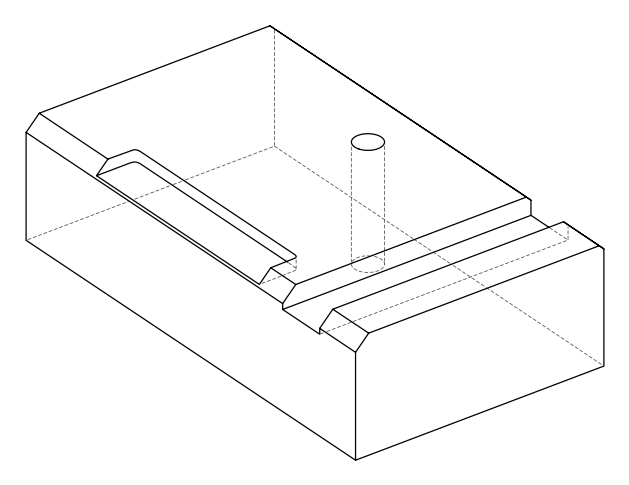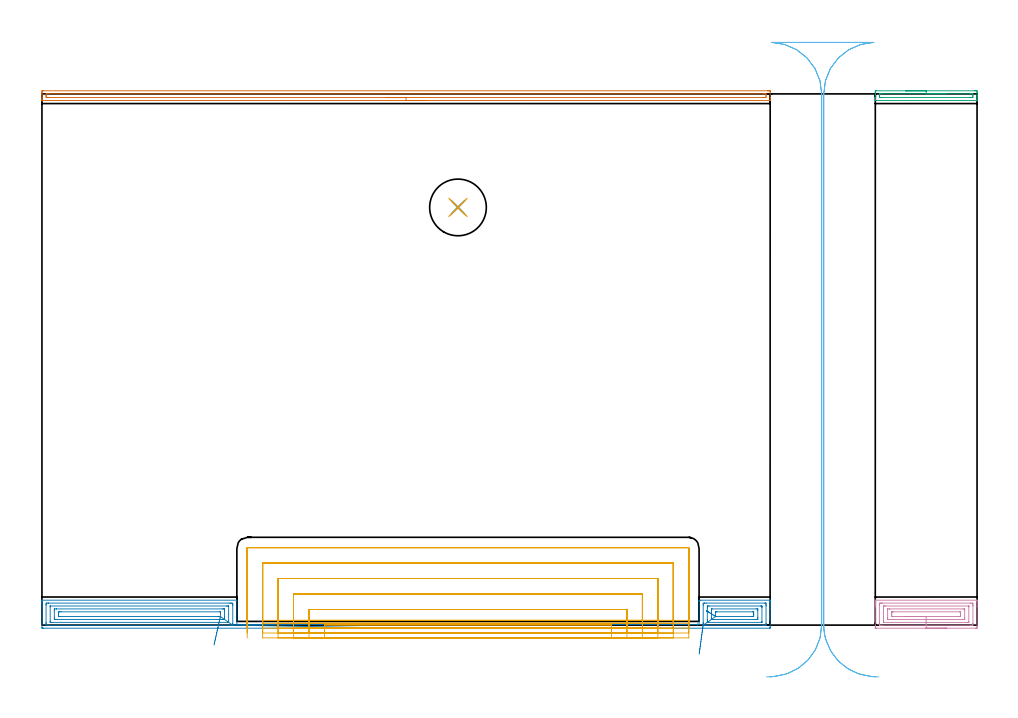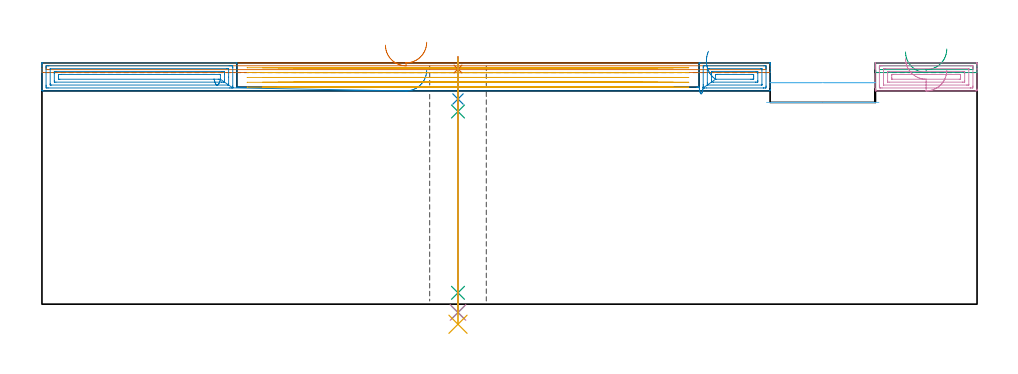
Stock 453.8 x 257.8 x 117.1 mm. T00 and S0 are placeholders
(PLAN: 11 operations, 7 tool changes, 44.3 min)
(1 AREA_MILL | FG_CHAMFER_SURFACE | UGT0205_001 | 5.83 min | 3942 mm3)
(2 AREA_MILL_1 | FG_CHAMFER_SURFACE_1 | UGT0205_001 | 7.88 min | 32144 mm3)
(3 AREA_MILL_2 | FG_CHAMFER_SURFACE_2 | UGT0205_001 | 0.97 min | 581 mm3)
(4 AREA_MILL_3 | FG_CHAMFER_SURFACE_3 | UGT0205_001 | 2.26 min | 5208 mm3)
(5 MILL_SLOT | SLOT_PARTIAL_RECTANGULAR | NXT0201_013 | Follow Part, ap 2.5, ae 75% | 22.37 min | 93437 mm3)
(6 MILL_RECTANGULAR_SLOT | SLOT_RECTANGULAR | UGT0201_020 | Follow Part, ap 12.5, ae 75% | 3.27 min | 251121 mm3)
(7 SPOT_DRILL | STEP1HOLE | NXT0321_9005460120000 | 0.05 min | 249 mm3)
(8 DRILL_BLIND_HOLE_INTO_CENTER | STEP1HOLE | NXT0301_088 | 0.08 min | 1443 mm3)
(9 GUN_DRILL_THROUGH_HOLE | STEP1HOLE | UGT0307_008 | 0.58 min | 9548 mm3)
(10 DRILL_TO_ENLARGE_THROUGH_HOLE | STEP1HOLE | NXT0301_104 | 0.49 min | 6699 mm3)
(11 DRILL_TO_ENLARGE_THROUGH_HOLE_1 | STEP1HOLE | UGT0301_390 | 0.52 min | 51526 mm3)
(TOOL UGT0205_001 | Chamfer Mill 20 x 3 x 45 deg. | D20 FL50 Z2)
(TOOL NXT0201_013 | ENDMILL 10mm | D10 FL30 Z4)
(TOOL UGT0201_020 | End mill 50 mm | D50 FL50 Z4)
(TOOL NXT0321_9005460120000 | NC Spot Drill, 142deg, 12mm, Carbide, Uncoated | D12 PA142 FL30 Z2)
(TOOL NXT0301_088 | Carbide Drill 11.7mm [860.1-1170-035A1-MM 2214] | D11.7 PA140 FL55 Z2)
(TOOL UGT0307_008 | Gun Drill 11 mm | D11 PA130 FL24 Z1)
(TOOL NXT0301_104 | Carbide Drill 14mm [860.1-1400-112A1-MM 2214] | D14 PA140 FL123 Z2)
(TOOL UGT0301_390 | Twist Drill 27.5 mm | D27.5 PA118 FL165 Z2)
(OP 1 AREA_MILL)
G17 G21 G94 G90
T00 M6
G54
G17 G0 G90 X186.7 Y254.6 S1061 M3
G43 Z127.1 H0
G94 G1 X186.662 Z126.228 F250.
X186.548 Z125.363
X186.359 Z124.512
X186.097 Z123.68
X185.763 Z122.874
X185.36 Z122.1
X184.892 Z121.364
X184.36 Z120.672
X183.771 Z120.029
X183.128 Z119.439
X182.436 Z118.908
X181.7 Z118.44
X180.926 Z118.037
X180.12 Z117.703
X179.288 Z117.441
X178.436 Z117.252
X177.572 Z117.138
X176.7 Z117.1
X0.177
X0.01 Y254.603 Z117.088
X0.007 Y254.648 Z117.044
X0. Y255.052 Z116.647
Y255.354 Z116.345
Y256.06 Z115.635
Y257.303 Z114.394
Y257.84 Z113.855
Y258.461 Z113.234
X0.002 Y258.73 Z112.966
X0.008 Y259.291 Z112.405
X0.058 Y259.293 Z112.403
X0.624 Y259.3 Z112.4
X352.203
X352.776 Y259.299 Z112.401
X353.342 Y259.293 Z112.403
X353.392 Y259.291 Z112.405
X353.4 Y258.73 Z112.966
Y256.06 Z115.635
Y255.354 Z116.345
Y255.052 Z116.647
X353.393 Y254.648 Z117.044
X353.39 Y254.603 Z117.088
X353.223 Y254.6 Z117.1
X176.7
Y256.014 Z115.686
X3.306
X2.455 Y256.017 Z115.683
X2.412 Y256.02 Z115.68
X2.01 Y256.06 Z115.64
X2.003 Y256.467 Z115.233
X2.002 Y256.95 Z114.75
X2.003 Y257.357 Z114.343
X2.01 Y257.84 Z113.86
X2.371 Y257.88 Z113.82
X2.412 Y257.882 Z113.818
X3.26 Y257.886 Z113.814
X3.306
X350.094
X350.945 Y257.883 Z113.817
X350.988 Y257.88 Z113.82
X351.39 Y257.84 Z113.86
X351.397 Y257.433 Z114.267
X351.398 Y256.95 Z114.75
X351.397 Y256.543 Z115.157
X351.39 Y256.06 Z115.64
X351.029 Y256.02 Z115.68
X350.988 Y256.018 Z115.682
X350.14 Y256.014 Z115.686
X350.094
X176.7
X175.828 Z115.724
X174.964 Z115.838
X174.112 Z116.026
X173.28 Z116.289
X172.474 Z116.623
X171.7 Z117.025
X170.964 Z117.494
X170.272 Z118.025
X169.629 Z118.615
X169.04 Z119.258
X168.508 Z119.95
X168.04 Z120.686
X167.637 Z121.46
X167.303 Z122.266
X167.041 Z123.098
X166.852 Z123.949
X166.738 Z124.814
X166.7 Z125.686
G0 Z127.1
M5
M2
(OP 2 AREA_MILL_1)
G17 G21 G94 G90
T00 M6
G54
G17 G0 G90 X186.7 Y-1.5 S1061 M3
G43 Z127.1 H0
Z113.5
G94 G1 X186.662 Z112.628 F250.
X186.548 Z111.763
X186.359 Z110.912
X186.097 Z110.08
X185.763 Z109.274
X185.36 Z108.5
X184.892 Z107.764
X184.36 Z107.072
X183.771 Z106.429
X183.128 Z105.84
X182.436 Z105.308
X181.7 Z104.84
X180.926 Z104.437
X180.12 Z104.103
X179.288 Z103.841
X178.437 Z103.652
X177.572 Z103.538
X176.7 Z103.5
X0.624
X0.3 Y-1.497 Z103.502
X0.01 Y-1.492 Z103.506
X0. Y-1.198 Z103.799
Y8.86 Z113.854
Y10.287 Z115.283
Y10.64 Z115.635
Y11.346 Z116.345
Y11.648 Z116.647
X0.001 Y12.051 Z117.042
X0.003 Y12.054 Z117.045
X0.054 Y12.096 Z117.09
X0.177 Y12.1 Z117.1
X94.472
X94.591 Y12.095 Z117.091
X94.6 Y12.046 Z117.042
Y0.3 Z105.3
X95.355
X95.361
X95.366 Y0.301 Z105.297
X95.385 Y0.302 Z105.295
X95.386 Y0.301
X95.387 Y0.3
X95.507 Z105.3
X317.965
X318.012 Y0.301 Z105.295
X318.076
X318.078 Z105.297
X318.082 Z105.295
X318.135
X318.136 Z105.297
X318.143 Z105.295
X318.19 Y0.302 Z105.296
X318.197 Y0.301 Z105.298
X318.205 Z105.296
X318.247
X318.248 Y0.302
X318.249
X318.256 Y0.301 Z105.299
X318.296 Y0.307 Z105.293
X318.32 Y0.304 Z105.295
X318.342 Z105.296
X318.365 Y0.306 Z105.294
X318.706 Y0.3 Z105.3
X318.9
Y11.586 Z116.584
X318.906 Y11.988 Z116.986
X318.91 Y12.094 Z117.092
X319.706 Y12.1 Z117.1
X353.223
X353.346 Y12.096 Z117.09
X353.398 Y12.054 Z117.045
X353.399 Y12.051 Z117.042
X353.4 Y11.648 Z116.647
Y11.346 Z116.345
Y10.64 Z115.635
Y9.397 Z114.394
Y7.97 Z112.965
Y-0.93 Z104.068
X353.398 Y-1.2 Z103.798
X353.39 Y-1.492 Z103.506
X353.097 Y-1.499 Z103.499
X176.7 Y-1.5 Z103.5
X92.648 Y-0.04 Z104.96
X91.834 Y-0.083 Z104.917
X91.79 Y-0.084 Z104.916
X90.943 Y-0.086 Z104.914
X3.306
X2.455 Y-0.083 Z104.917
X2.412 Y-0.08 Z104.92
X2.01 Y-0.04 Z104.96
X2.003 Y0.367 Z105.367
X2.001 Y0.85 Z105.85
X2. Y1.26 Z106.26
X2.001 Y9.75 Z114.75
X2.003 Y10.157 Z115.157
X2.01 Y10.64 Z115.64
X2.371 Y10.68 Z115.68
X2.412 Y10.682 Z115.682
X3.259 Y10.686 Z115.686
X3.306
X90.85
X91.746 Y10.684 Z115.684
X91.79 Y10.683 Z115.683
X92.59 Y10.64 Z115.64
X92.6 Y9.834 Z114.834
Y9.75 Z114.75
X92.601 Y0.85 Z105.85
X92.607 Y0.447 Z105.447
X92.612 Y0.245 Z105.245
X92.645 Y-0.001 Z104.999
X92.648 Y-0.04 Z104.96
X90.59 Y1.338 Z106.338
X90.553 Y1.335 Z106.335
X90.413 Y1.332 Z106.332
X90.003 Y1.329 Z106.329
X4.612
X4.199 Y1.331 Z106.331
X4.062 Y1.333 Z106.333
X4.02 Y1.335 Z106.335
X4.01 Y1.41 Z106.41
X4.005 Y1.542 Z106.542
X4.002 Y1.74 Z106.74
X4. Y1.938 Z106.938
X4.001 Y8.86 Z113.86
X4.003 Y9.056 Z114.056
X4.01 Y9.254 Z114.254
X4.024 Y9.265 Z114.265
X4.045 Y9.267 Z114.267
X4.096 Y9.27 Z114.27
X4.199 Y9.271 Z114.271
X89.589
X90.003
X90.487 Y9.268 Z114.268
X90.577 Y9.265 Z114.265
X90.59 Y9.26 Z114.26
X90.594 Y9.228 Z114.228
X90.599 Y9.156 Z114.156
X90.6 Y5.15 Z110.15
Y2.036 Z107.036
X90.599 Y1.74 Z106.74
X90.596 Y1.443 Z106.443
X90.59 Y1.338 Z106.338
X88.59 Y2.761 Z107.761
X88.215 Y2.747 Z107.747
X88.1 Y2.745 Z107.745
X87.321 Y2.743 Z107.743
X87.208
X6.767
X6.078 Y2.75 Z107.75
X6.01 Y2.76 Z107.76
X6.007 Y2.862 Z107.862
X6.003 Y3.077 Z108.077
X6. Y3.507 Z108.507
Y7.067 Z112.067
X6.003 Y7.518 Z112.518
X6.007 Y7.737 Z112.737
X6.01 Y7.841 Z112.841
X6.106 Y7.851 Z112.851
X6.881 Y7.857 Z112.857
X6.994
X87.434
X88.215 Y7.856 Z112.856
X88.33 Y7.855 Z112.855
X88.564 Y7.85 Z112.85
X88.59 Y7.773 Z112.773
X88.596 Y7.59 Z112.59
X88.599 Y7.08 Z112.08
X88.6 Y6.697 Z111.697
Y4.027 Z109.027
X88.599 Y3.52 Z108.52
X88.597 Y3.14 Z108.14
X88.59 Y2.761 Z107.761
X86.59 Y4.165 Z109.165
X86.584 Y4.163 Z109.163
X86.555 Y4.16 Z109.16
X86.428 Y4.158 Z109.158
X85.788 Y4.157 Z109.157
X85.534
X8.668 Y4.158 Z109.158
X8.025 Y4.161 Z109.161
X8.017 Y4.163 Z109.163
X8.006 Y4.179 Z109.179
X8.003 Y4.41 Z109.41
X8. Y5.075 Z110.075
Y5.3 Z110.3
Y5.965 Z110.965
X8.003 Y6.19 Z111.19
X8.007 Y6.356 Z111.356
X8.01 Y6.433 Z111.433
X8.16 Y6.437 Z111.437
X8.416 Y6.441 Z111.441
X8.668 Y6.442 Z111.442
X9.308 Y6.443 Z111.443
X86.428 Y6.442 Z111.442
X86.512 Y6.441 Z111.441
X86.578 Y6.437 Z111.437
X86.59 Y6.435 Z111.435
X86.594 Y6.41 Z111.41
X86.597 Y6.362 Z111.362
X86.599 Y6.19 Z111.19
X86.6 Y6.018 Z111.018
X86.599 Y4.24 Z109.24
X86.594 Y4.182 Z109.182
X86.59 Y4.165 Z109.165
X86.449 Y3.53 Z108.583
X86.297 Y2.849 Z108.061
X86.135 Y2.125 Z107.601
X85.966 Y1.365 Z107.208
X85.789 Y0.574 Z106.884
X85.608 Y-0.241 Z106.631
X85.422 Y-1.074 Z106.453
X85.233 Y-1.92 Z106.35
X85.044 Y-2.771 Z106.322
X84.854 Y-3.621 Z106.371
X84.666 Y-4.464 Z106.495
X84.481 Y-5.293 Z106.694
X84.301 Y-6.102 Z106.967
X84.127 Y-6.884 Z107.31
X83.959 Y-7.635 Z107.722
X83.8 Y-8.347 Z108.2
X83.651 Y-9.016 Z108.739
X83.513 Y-9.637 Z109.337
G0 Z127.1
X318.948 Y-14.053
Z105.025
G1 X319.034 Y-13.418 Z104.433
X319.127 Y-12.735 Z103.898
X319.226 Y-12.008 Z103.426
X319.33 Y-11.243 Z103.02
X319.438 Y-10.446 Z102.682
X319.55 Y-9.623 Z102.416
X319.664 Y-8.78 Z102.224
X319.781 Y-7.923 Z102.106
X319.898 Y-7.06 Z102.064
X320.015 Y-6.196 Z102.098
X320.132 Y-5.338 Z102.208
X320.247 Y-4.493 Z102.393
X320.359 Y-3.668 Z102.651
X320.467 Y-2.868 Z102.981
X320.572 Y-2.099 Z103.381
X320.671 Y-1.368 Z103.846
X320.765 Y-0.68 Z104.374
X320.852 Y-0.04 Z104.96
X320.872 Y0.113 Z105.113
X320.889 Y0.257 Z105.257
X320.897 Y0.554 Z105.554
X320.899 Y0.85 Z105.85
X320.9 Y1.441 Z106.441
X320.901 Y9.75 Z114.75
X320.903 Y10.337 Z115.337
X320.91 Y10.64 Z115.64
X321.451 Y10.682 Z115.682
X321.493 Y10.683 Z115.683
X322.341 Y10.686 Z115.686
X350.943 Y10.685 Z115.685
X350.988 Y10.684 Z115.684
X351.03 Y10.681 Z115.681
X351.39 Y10.64 Z115.64
X351.397 Y10.233 Z115.233
X351.399 Y9.75 Z114.75
X351.4 Y9.34 Z114.34
X351.399 Y0.85 Z105.85
X351.398 Y0.443 Z105.443
X351.39 Y-0.04 Z104.96
X351.029 Y-0.08 Z104.92
X350.988 Y-0.082 Z104.918
X350.141 Y-0.086 Z104.914
X350.095
X322.433
X321.538 Y-0.084 Z104.916
X321.493 Y-0.082 Z104.918
X320.852 Y-0.04 Z104.96
X322.91 Y1.34 Z106.34
X322.908 Y1.361 Z106.361
X322.902 Y1.74 Z106.74
X322.9 Y2.119 Z107.119
Y2.63 Z107.63
Y8.349 Z113.349
X322.901 Y8.86 Z113.86
X322.905 Y9.234 Z114.234
X322.909 Y9.26 Z114.26
X322.922 Y9.265 Z114.265
X322.971 Y9.268 Z114.268
X323.074 Y9.27 Z114.27
X323.281 Y9.271 Z114.271
X323.761 Y9.272 Z114.272
X348.788 Y9.271 Z114.271
X349.201 Y9.269 Z114.269
X349.338 Y9.267 Z114.267
X349.38 Y9.265 Z114.265
X349.39 Y9.19 Z114.19
X349.395 Y9.058 Z114.058
X349.398 Y8.86 Z113.86
X349.4 Y8.662 Z113.662
X349.399 Y1.74 Z106.74
X349.397 Y1.544 Z106.544
X349.39 Y1.346 Z106.346
X349.376 Y1.335 Z106.335
X349.355 Y1.333 Z106.333
X349.304 Y1.33 Z106.33
X349.201 Y1.329 Z106.329
X323.143
X323.033 Y1.33 Z106.33
X322.96 Y1.332 Z106.332
X322.92 Y1.335 Z106.335
X322.91 Y1.34 Z106.34
X324.91 Y2.769 Z107.769
X324.904 Y2.794 Z107.794
X324.9 Y3.52 Z108.52
Y3.688 Z108.688
Y6.19 Z111.19
Y7.248 Z112.248
X324.91 Y7.843 Z112.843
X324.926 Y7.851 Z112.851
X324.971 Y7.853 Z112.853
X325.068 Y7.856 Z112.856
X325.182 Y7.857 Z112.857
X346.633 Y7.856 Z112.856
X347.322 Y7.85 Z112.85
X347.39 Y7.84 Z112.84
X347.393 Y7.738 Z112.738
X347.397 Y7.523 Z112.523
X347.4 Y7.093 Z112.093
Y3.533 Z108.533
X347.397 Y3.082 Z108.082
X347.393 Y2.863 Z107.863
X347.39 Y2.759 Z107.759
X347.294 Y2.749 Z107.749
X346.519 Y2.743 Z107.743
X346.406
X325.849
X325.068 Y2.748 Z107.748
X324.948 Y2.75 Z107.75
X324.91 Y2.769 Z107.769
X326.91 Y4.173 Z109.173
X326.907 Y4.21 Z109.21
X326.9 Y4.366 Z109.366
Y6.19 Z111.19
X326.903 Y6.401 Z111.401
X326.906 Y6.427 Z111.427
X326.908 Y6.435 Z111.435
X326.937 Y6.437 Z111.437
X327.072 Y6.441 Z111.441
X327.241 Y6.442 Z111.442
X327.496 Y6.443 Z111.443
X344.732 Y6.442 Z111.442
X345.375 Y6.439 Z111.439
X345.383 Y6.437 Z111.437
X345.394 Y6.421 Z111.421
X345.397 Y6.19 Z111.19
X345.4 Y5.525 Z110.525
Y5.3 Z110.3
Y4.635 Z109.635
X345.397 Y4.41 Z109.41
X345.393 Y4.244 Z109.244
X345.39 Y4.167 Z109.167
X345.24 Y4.163 Z109.163
X344.984 Y4.159 Z109.159
X344.732 Y4.157 Z109.157
X344.092
X327.11
X326.984 Y4.158 Z109.158
X326.953 Y4.16 Z109.16
X326.925 Y4.163 Z109.163
X326.91 Y4.173 Z109.173
X326.277 Y4.576 Z109.619
X325.68 Y4.956 Z110.129
X325.122 Y5.311 Z110.698
X324.608 Y5.638 Z111.323
X324.142 Y5.935 Z111.998
X323.728 Y6.198 Z112.719
X323.368 Y6.427 Z113.48
X323.066 Y6.62 Z114.275
X322.823 Y6.774 Z115.099
X322.642 Y6.89 Z115.944
X322.523 Y6.965 Z116.805
X322.468 Y7. Z117.675
X322.478 Y6.994 Z118.548
X322.551 Y6.947 Z119.416
X322.688 Y6.86 Z120.273
X322.888 Y6.733 Z121.113
X323.148 Y6.567 Z121.928
X323.468 Y6.364 Z122.714
G0 Z127.1
M5
M2
(OP 3 AREA_MILL_2)
G17 G21 G94 G90
T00 M6
G54
G17 G0 G90 X419.1 Y259.3 S1061 M3
G43 Z127.1 H0
Z122.4
G94 G1 X419.138 Z121.528 F250.
X419.252 Z120.664
X419.441 Z119.812
X419.703 Z118.98
X420.037 Z118.174
X420.44 Z117.4
X420.908 Z116.664
X421.44 Z115.972
X422.029 Z115.329
X422.672 Z114.74
X423.364 Z114.208
X424.1 Z113.74
X424.874 Z113.337
X425.68 Z113.003
X426.512 Z112.741
X427.364 Z112.552
X428.228 Z112.438
X429.1 Z112.4
X452.624
X453.195 Y259.299 Z112.401
X453.76 Y259.293 Z112.403
X453.792 Y259.291 Z112.405
X453.8 Y258.73 Z112.965
Y258.443 Z113.252
Y257.84 Z113.854
Y257.266 Z114.43
Y256.95 Z114.746
Y256.376 Z115.32
Y256.06 Z115.635
Y255.427 Z116.272
Y255.005 Z116.694
Y254.644 Z117.047
X453.79 Y254.602 Z117.088
X453.642 Y254.6 Z117.1
X404.559
X404.41 Y254.603 Z117.088
X404.407 Y254.642 Z117.049
X404.4 Y255.005 Z116.694
Y255.427 Z116.272
Y256.06 Z115.635
Y257.266 Z114.43
Y257.84 Z113.854
Y258.443 Z113.252
X404.402 Y258.73 Z112.965
X404.408 Y259.291 Z112.405
X404.44 Y259.293 Z112.403
X405.005 Y259.3 Z112.4
X429.1
Y257.886 Z113.814
X450.518
X451.367 Y257.883 Z113.817
X451.41 Y257.88 Z113.82
X451.79 Y257.84 Z113.86
X451.797 Y257.454 Z114.246
X451.798 Y256.95 Z114.75
Y256.564 Z115.136
X451.79 Y256.06 Z115.64
X451.45 Y256.02 Z115.68
X451.41 Y256.018 Z115.682
X450.564 Y256.014 Z115.686
X450.518
X407.682
X406.832 Y256.017 Z115.683
X406.79 Y256.02 Z115.68
X406.41 Y256.06 Z115.64
X406.403 Y256.446 Z115.254
X406.402 Y256.95 Z114.75
Y257.336 Z114.364
X406.41 Y257.84 Z113.86
X406.75 Y257.88 Z113.82
X406.79 Y257.882 Z113.818
X407.636 Y257.886 Z113.814
X407.682
X429.1
X429.972 Z113.852
X430.836 Z113.966
X431.688 Z114.155
X432.52 Z114.417
X433.326 Z114.751
X434.1 Z115.154
X434.836 Z115.623
X435.528 Z116.154
X436.171 Z116.743
X436.76 Z117.386
X437.292 Z118.078
X437.76 Z118.814
X438.163 Z119.588
X438.497 Z120.394
X438.759 Z121.226
X438.948 Z122.078
X439.062 Z122.943
X439.1 Z123.814
G0 Z127.1
M5
M2
(OP 4 AREA_MILL_3)
G17 G21 G94 G90
T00 M6
G54
G17 G0 G90 X439.1 Y-1.5 S1061 M3
G43 Z127.1 H0
Z113.5
G94 G1 X439.062 Z112.628 F250.
X438.948 Z111.763
X438.759 Z110.912
X438.497 Z110.08
X438.163 Z109.274
X437.76 Z108.5
X437.292 Z107.764
X436.76 Z107.072
X436.171 Z106.429
X435.528 Z105.84
X434.836 Z105.308
X434.1 Z104.84
X433.326 Z104.437
X432.52 Z104.103
X431.688 Z103.841
X430.836 Z103.652
X429.972 Z103.538
X429.1 Z103.5
X405.005
X404.439 Y-1.494 Z103.504
X404.408 Y-1.492 Z103.506
X404.403 Y-0.93 Z104.068
X404.4 Y-0.326 Z104.671
Y8.86 Z113.854
Y9.433 Z114.43
Y9.75 Z114.746
Y10.323 Z115.319
Y10.64 Z115.635
Y11.272 Z116.272
Y11.695 Z116.694
X404.407 Y12.057 Z117.049
X404.41 Y12.097 Z117.088
X404.559 Y12.1 Z117.1
X453.641
X453.79 Y12.097 Z117.088
X453.793 Y12.057 Z117.049
X453.8 Y11.694 Z116.694
Y11.273 Z116.272
Y10.64 Z115.635
Y9.433 Z114.43
Y8.86 Z113.854
Y-0.643 Z104.354
X453.798 Y-0.93 Z104.068
X453.792 Y-1.492 Z103.506
X453.761 Y-1.494 Z103.504
X453.195 Y-1.5 Z103.5
X429.1
Y-0.086 Z104.914
X407.682
X406.833 Y-0.083 Z104.917
X406.79 Y-0.08 Z104.92
X406.41 Y-0.04 Z104.96
X406.403 Y0.346 Z105.346
X406.401 Y0.85 Z105.85
X406.4 Y1.239 Z106.239
X406.401 Y9.75 Z114.75
X406.402 Y10.136 Z115.136
X406.41 Y10.64 Z115.64
X406.749 Y10.68 Z115.68
X406.79 Y10.682 Z115.682
X407.636 Y10.686 Z115.686
X407.682
X450.518
X451.367 Y10.683 Z115.683
X451.41 Y10.68 Z115.68
X451.79 Y10.64 Z115.64
X451.797 Y10.254 Z115.254
X451.799 Y9.75 Z114.75
X451.8 Y9.361 Z114.361
X451.799 Y0.85 Z105.85
X451.798 Y0.464 Z105.464
X451.79 Y-0.04 Z104.96
X451.451 Y-0.08 Z104.92
X451.41 Y-0.082 Z104.918
X450.564 Y-0.086 Z104.914
X450.518
X429.1
Y1.328 Z106.328
X408.575 Y1.329 Z106.329
X408.437 Y1.33 Z106.33
X408.415 Y1.332 Z106.332
X408.41 Y1.334 Z106.334
X408.407 Y1.358 Z106.358
X408.402 Y1.45 Z106.45
X408.4 Y1.914 Z106.914
X408.401 Y9.033 Z114.033
X408.407 Y9.207 Z114.207
X408.41 Y9.254 Z114.254
X408.424 Y9.265 Z114.265
X408.472 Y9.267 Z114.267
X408.575 Y9.269 Z114.269
X409.054 Y9.271 Z114.271
X409.467
X449.625
X449.763 Y9.27 Z114.27
X449.785 Y9.268 Z114.268
X449.79 Y9.266 Z114.266
X449.793 Y9.242 Z114.242
X449.798 Y9.15 Z114.15
X449.799 Y9.034 Z114.034
X449.8 Y8.86 Z113.86
X449.799 Y1.567 Z106.567
X449.793 Y1.392 Z106.392
X449.79 Y1.345 Z106.345
X449.776 Y1.335 Z106.335
X449.728 Y1.333 Z106.333
X449.625 Y1.331 Z106.331
X449.146 Y1.329 Z106.329
X448.733 Y1.328 Z106.328
X429.1
Y2.743 Z107.743
X411.138
X410.456 Y2.748 Z107.748
X410.422 Y2.749 Z107.749
X410.41 Y2.779 Z107.779
X410.406 Y2.878 Z107.878
X410.403 Y3.079 Z108.079
X410.4 Y3.479 Z108.479
X410.401 Y7.505 Z112.505
X410.403 Y7.717 Z112.717
X410.407 Y7.823 Z112.823
X410.41 Y7.845 Z112.845
X410.423 Y7.85 Z112.85
X410.477 Y7.853 Z112.853
X411.252 Y7.857 Z112.857
X411.365
X447.062
X447.744 Y7.851 Z112.851
X447.778
X447.79 Y7.821 Z112.821
X447.794 Y7.722 Z112.722
X447.797 Y7.521 Z112.521
X447.8 Y7.12 Z112.12
Y3.561 Z108.561
X447.799 Y3.095 Z108.095
X447.797 Y2.883 Z107.883
X447.793 Y2.777 Z107.777
X447.79 Y2.755 Z107.755
X447.777 Y2.749 Z107.749
X447.723 Y2.747 Z107.747
X446.948 Y2.743 Z107.743
X446.835
X429.1
Y4.157 Z109.157
X412.783
X412.614 Y4.159 Z109.159
X412.479 Y4.164 Z109.164
X412.41 Y4.168 Z109.168
X412.407 Y4.199 Z109.199
X412.403 Y4.41 Z109.41
X412.4 Y5.045 Z110.045
Y5.935 Z110.935
X412.402 Y6.19 Z111.19
X412.405 Y6.348 Z111.348
X412.41 Y6.426 Z111.426
X412.418 Y6.436 Z111.436
X412.457 Y6.439 Z111.439
X412.529 Y6.442 Z111.442
X412.783 Y6.443 Z111.443
X413.037
X445.417 Y6.442 Z111.442
X445.586 Y6.441 Z111.441
X445.721 Y6.436 Z111.436
X445.79 Y6.432 Z111.432
X445.793 Y6.401 Z111.401
X445.797 Y6.19 Z111.19
X445.8 Y5.555 Z110.555
Y4.665 Z109.665
X445.798 Y4.41 Z109.41
X445.795 Y4.251 Z109.251
X445.79 Y4.174 Z109.174
X445.782 Y4.164 Z109.164
X445.743 Y4.161 Z109.161
X445.671 Y4.158 Z109.158
X445.417 Y4.157 Z109.157
X445.163
X429.1
X428.228 Z109.195
X427.364 Z109.309
X426.512 Z109.498
X425.68 Z109.76
X424.874 Z110.094
X424.1 Z110.497
X423.364 Z110.965
X422.672 Z111.496
X422.029 Z112.086
X421.44 Z112.729
X420.908 Z113.421
X420.44 Z114.157
X420.037 Z114.931
X419.703 Z115.737
X419.441 Z116.569
X419.252 Z117.42
X419.138 Z118.285
X419.1 Z119.157
G0 Z127.1
M5
M2
(OP 5 MILL_SLOT)
G17 G21 G94 G90
T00 M6
G54
G17 G0 G90 X283.9 Y2.3 S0 M3
G43 Z127.1 H0
Z114.74
G94 G1 Y5.3 F250.
Y7.6 F500.
X129.6
Y5.3
Y2.3 F250.
X291.4 F500.
Y5.3 F250.
Y15.1 F500.
X122.1
Y5.3
Y2.3 F250.
X298.9 F500.
Y5.3 F250.
Y22.6 F500.
X114.6
Y5.3
Y2.3 F250.
X306.4 F500.
Y5.3 F250.
Y30.1 F500.
X107.1
Y5.3
Y2.3 F250.
X313.9 F500.
Y5.3 F250.
Y37.4 F500.
G3 X313.7 Y37.6 R0.2
G1 X99.8
G3 X99.6 Y37.4 R0.2
G1 Y5.3
Y2.3 F250.
G0 X283.9 Y0.881 Z112.38
G1 Y3.881
Y7.6 F500.
X129.6
Y3.88
Y0.88 F250.
X291.4 Y0.881 F500.
Y3.881 F250.
Y15.1 F500.
X122.1
Y3.88
Y0.88 F250.
X298.9 Y0.881 F500.
Y3.881 F250.
Y22.6 F500.
X114.6
Y3.88
Y0.88 F250.
X306.4 Y0.881 F500.
Y3.881 F250.
Y30.1 F500.
X107.1
Y3.88
Y0.88 F250.
X313.9 Y0.881 F500.
Y3.881 F250.
Y37.4 F500.
G3 X313.7 Y37.6 R0.2
G1 X99.8
G3 X99.6 Y37.4 R0.2
G1 Y3.88
Y0.88 F250.
G0 X283.9 Y-1.479 Z110.02
G1 Y1.521
Y7.6 F500.
X129.6
Y1.52
Y-1.48 F250.
X291.4 Y-1.479 F500.
Y1.521 F250.
Y15.1 F500.
X122.1
Y1.52
Y-1.48 F250.
X298.9 Y-1.479 F500.
Y1.521 F250.
Y22.6 F500.
X114.6
Y1.52
Y-1.48 F250.
X306.4 Y-1.479 F500.
Y1.521 F250.
Y30.1 F500.
X107.1
Y1.52
Y-1.48 F250.
X313.9 Y-1.479 F500.
Y1.521 F250.
Y37.4 F500.
G3 X313.7 Y37.6 R0.2
G1 X99.8
G3 X99.6 Y37.4 R0.2
G1 Y1.52
Y-1.48 F250.
G0 X276.4 Y-3.839 Z107.66
G1 Y-0.839
Y0.1 F500.
X137.1
Y-0.84
Y-3.84 F250.
X283.9 Y-3.839 F500.
Y-0.839 F250.
Y7.6 F500.
X129.6
Y-0.84
Y-3.84 F250.
X291.4 Y-3.839 F500.
Y-0.839 F250.
Y15.1 F500.
X122.1
Y-0.84
Y-3.84 F250.
X298.9 Y-3.839 F500.
Y-0.839 F250.
Y22.6 F500.
X114.6
Y-0.84
Y-3.84 F250.
X306.4 Y-3.839 F500.
Y-0.839 F250.
Y30.1 F500.
X107.1
Y-0.84
Y-3.84 F250.
X313.9 Y-3.839 F500.
Y-0.839 F250.
Y37.4 F500.
G3 X313.7 Y37.6 R0.2
G1 X99.8
G3 X99.6 Y37.4 R0.2
G1 Y-0.84
Y-3.84 F250.
G0 X276.4 Y-6.198 Z105.3
G1 Y-3.198
Y0.1 F500.
X137.1
Y-3.199
Y-6.199 F250.
X283.9 Y-6.198
Y-3.198
Y7.6 F500.
X129.6
Y-3.199
Y-6.199 F250.
X291.4 Y-6.198
Y-3.198
Y15.1 F500.
X122.1
Y-3.199
Y-6.199 F250.
X298.9 Y-6.198
Y-3.198
Y22.6 F500.
X114.6
Y-3.199
Y-6.199 F250.
X306.4 Y-6.198
Y-3.198
Y30.1 F500.
X107.1
Y-3.199
Y-6.199 F250.
X313.9 Y-6.198
Y-3.198
Y37.4 F500.
G3 X313.7 Y37.6 R0.2
G1 X99.8
G3 X99.6 Y37.4 R0.2
G1 Y-3.199
Y-6.199 F250.
G0 Z127.1
M5
M2
(OP 6 MILL_RECTANGULAR_SLOT)
G17 G21 G94 G90
T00 M6
G54
G17 G0 G90 X404.598 Y-25.179 S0 M3
G43 Z127.1 H0
Z107.5
G94 G1 X401.617 Y-24.845 F250.
G2 X380.235 Y-6.409 R25. F500.
X379.4 Y0. R25. F390.
G1 Y233.519
Y257.8 F500.
G2 X403.693 Y282.79 R25.
G1 X354.107
G2 X378.4 Y257.8 R25.
G1 Y0.
G2 X356.205 Y-24.842 R25.
G1 X353.224 Y-25.179 F250.
G0 X406.172 Y-25.117 Z97.9
G1 X403.176 Y-24.97
G2 X380.683 Y-7.907 R25. F500.
X379.4 Y0. R25. F347.
G1 Y231.955
Y257.8 F500.
G2 X403.693 Y282.79 R25.
G1 X354.107
G2 X378.4 Y257.8 R25.
G1 Y0.
G2 X354.624 Y-24.97 R25.
G1 X351.628 Y-25.117 F250.
G0 Z127.1
M5
M2
(OP 7 SPOT_DRILL)
G17 G21 G94 G90
T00 M6
G54
G17 G0 G90 X201.9 Y202.7 S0 M3
G43 Z127.1 H0
G94 G81 G98 Z114.1 F250. R120.1
G80
M5
M2
(OP 8 DRILL_BLIND_HOLE_INTO_CENTER)
G17 G21 G94 G90
T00 M6
G54
G17 G0 G90 X201.9 Y202.7 S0 M3
G43 Z127.1 H1
G94 G81 G98 Z99.55 F250. R119.1
G80
M5
M2
(OP 9 GUN_DRILL_THROUGH_HOLE)
G17 G21 G94 G90
T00 M6
G54
G17 G0 G90 X201.9 Y202.7 M8
G43 Z127.1 H0
Z112.066
S716 M3
G94 G1 Z93.487 F125. M26
G4 X.084
Z5.5 F250.
G4 X.084
Z-4.065 F125.
G4 X.084
M5
M9
G0 Z112.066
Z127.1
M2
(OP 10 DRILL_TO_ENLARGE_THROUGH_HOLE)
G17 G21 G94 G90
T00 M6
G54
G17 G0 G90 X201.9 Y202.7 S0 M3
G43 Z127.1 H1
G94 G73 G98 Z-4.048 F250. Q13.461 R119.1
G80
M5
M2
(OP 11 DRILL_TO_ENLARGE_THROUGH_HOLE_1)
G17 G21 G94 G90
T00 M6
G54
G17 G0 G90 X201.9 Y202.7 S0 M3
G43 Z127.1 H0
G94 G73 G98 Z-9.762 F250. Q25.372 R119.1
G80
M5
M2
